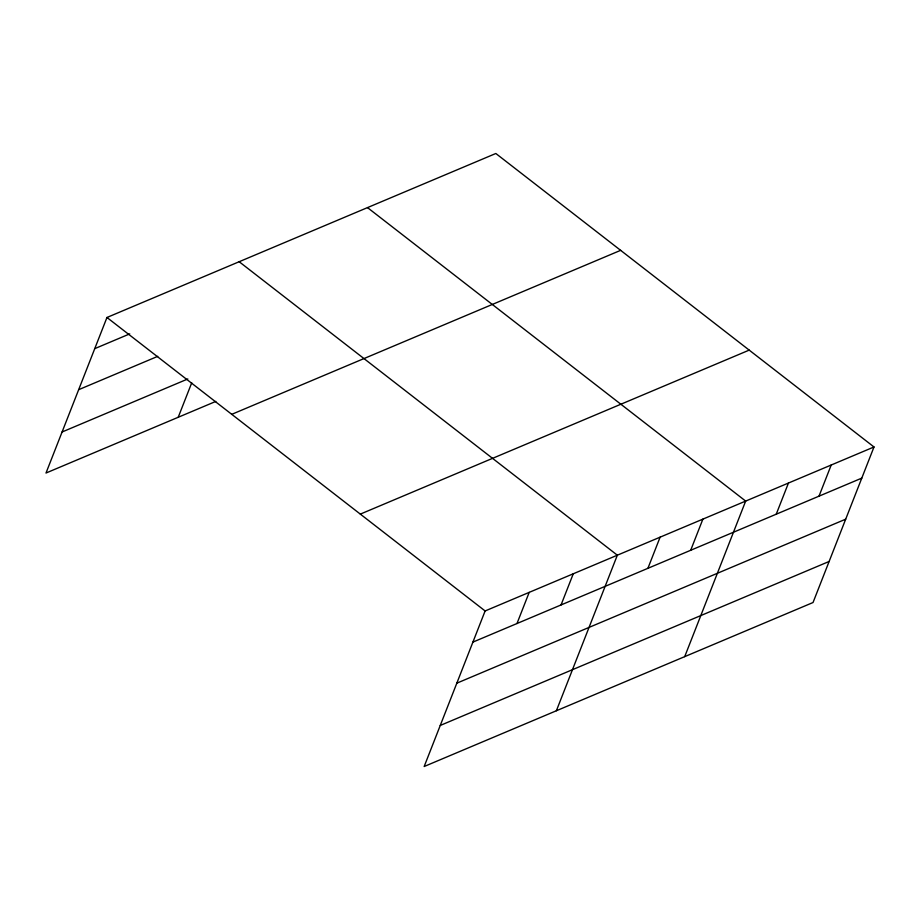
<?xml version="1.0" encoding="UTF-8"?>
<svg xmlns="http://www.w3.org/2000/svg" width="920" height="920" viewBox="0 0 920 920"><rect width="100%" height="100%" fill="white"/><g stroke="black" fill="none" stroke-linecap="round" stroke-linejoin="round"><path stroke-width="1.38" d="M874 446.97L485.116 610.96L424.166 766.509L813.038 602.519L874 446.97L495.834 153.49L106.962 317.48L46 473.029L215.809 401.419M178.215 417.277L191.716 382.846M516.982 623.53L529.195 592.376M561.05 604.946L573.264 573.792M556.381 710.746L617.343 555.197L239.177 261.728M647.91 568.318L660.111 537.165M690.678 550.286L702.891 519.121M684.71 656.638L745.671 501.089L367.505 207.609M776.238 514.211L788.452 483.046M819.007 496.167L831.22 465.002M94.748 348.645L129.743 333.879M78.66 389.689L157.734 356.35M62.088 431.986L187.829 378.959M231.748 414.334L620.632 250.343M360.329 514.107L749.202 350.117M472.903 642.114L861.787 478.124M456.826 683.169L845.698 519.179M440.243 725.454L829.127 561.464M106.962 317.48L485.116 610.96"/></g></svg>
